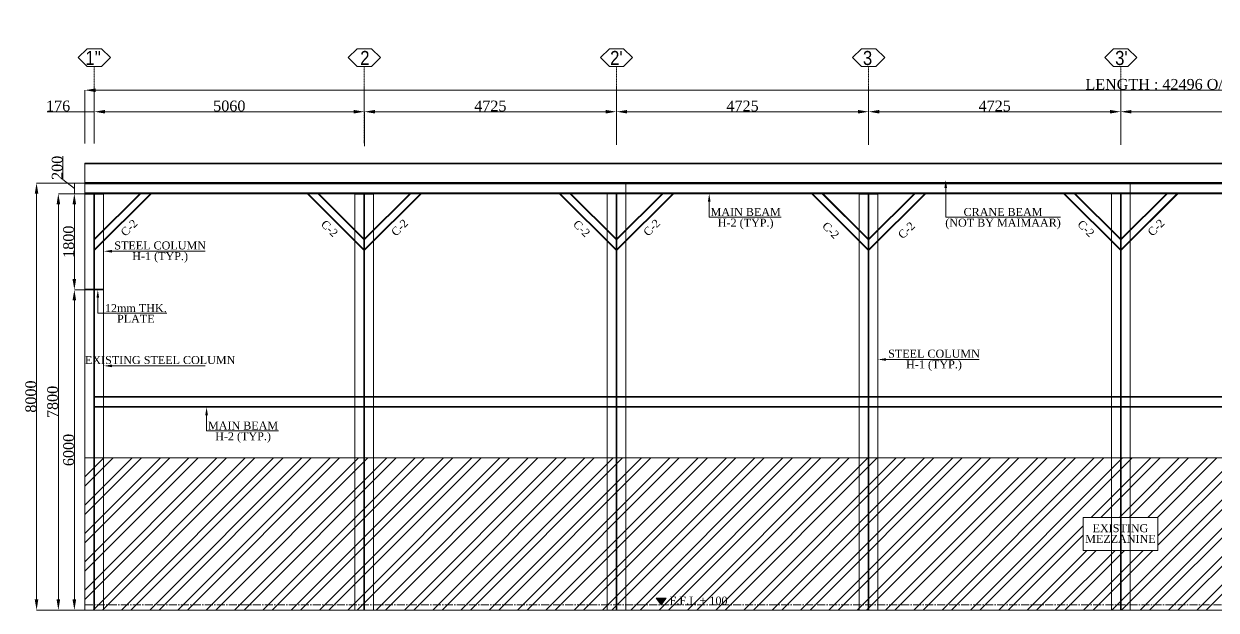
# Model space of a CAD drawing. Header units: millimetres. Extents: x 0 to 13151789, y -1482478 to 0.
# Drawn here: x 12869894 to 12892236, y -1377005 to -1366024 of the extents above; entities that cross this region are included whole.
import ezdxf
from ezdxf.entities.mleader import LeaderData, LeaderLine
from ezdxf.math import Vec2, Vec3

# ---------------------------------------------------------------- set-up
doc = ezdxf.new("R2010")
doc.units = ezdxf.units.MM
doc.header["$LTSCALE"] = 0.4
doc.header["$MEASUREMENT"] = 0
doc.header["$PDMODE"] = 66
for name, pattern in [('CENTER', [2, 1.25, -0.25, 0.25, -0.25]), ('CENTER2', [1.125, 0.75, -0.125, 0.125, -0.125]), ('XKITLINE03', [6, 3, -1, 1, -1])]:
    doc.linetypes.add(name, pattern=pattern)
doc.layers.get('0').update_dxf_attribs({"lineweight": 0})
doc.layers.get('Defpoints').update_dxf_attribs({"lineweight": 0})
for name, color, linetype, lineweight in [('2', 3, 'Continuous', 0), ('Grid', 202, 'CENTER', 0), ('GRIDDIM', 6, 'Continuous', 0), ('Layer 1', 7, 'Continuous', 0), ('Other object type', 1, 'Continuous', 0), ('Outer Line', 1, 'Continuous', 0)]:
    doc.layers.add(name, color=color, linetype=linetype, lineweight=lineweight)
doc.styles.add('ARIAL_', font='arial.ttf')
doc.styles.add('style2', font='ARIALN.TTF')
doc.styles.add('TNROMAN', font='times.ttf')
doc.dimstyles.new('shahid', dxfattribs={"dimtxt": 37.0005, "dimasz": 20, "dimexe": 8, "dimexo": 10, "dimgap": 5, "dimtad": 3, "dimdec": 0, "dimrnd": 1, "dimzin": 0, "dimdsep": 46, "dimtxsty": 'style2', "dimcen": 0.09, "dimclrt": 1, "dimadec": 0, "dimazin": 0, "dimtfac": 1, "dimtdec": 0, "dimtix": 1, "dimtmove": 1, "dimatfit": 3, "dimfxl": 1, "dimtolj": 1, "dimtzin": 0, "dimlwd": 5, "dimlwe": 5, "dimarcsym": 0})

# ---------------------------------------------------------------- blocks, each defined once
blk = doc.blocks.new('*D279')
at = {"layer": 'Defpoints', "color": 0, "lineweight": 0, "transparency": 16777216}
for p in [(12872782, -1369205), (12870540, -1377005), (12872782, -1377005)]:
    blk.add_point(p, dxfattribs=at)
at = {"layer": 'Layer 1', "color": 8, "lineweight": 5, "transparency": 16777216}
for p, q in [((12872782, -1369205), (12870540, -1369205)), ((12870540, -1369405), (12870540, -1376805)), ((12872782, -1377005), (12870540, -1377005))]:
    blk.add_line(p, q, dxfattribs=at)
at = {"layer": 'Layer 1', "color": 8, "lineweight": 0, "transparency": 16777216}
for points in [[(12870507, -1369405), (12870574, -1369405), (12870540, -1369205)], [(12870507, -1376805), (12870574, -1376805), (12870540, -1377005)]]:
    blk.add_solid(points, dxfattribs=at)
at = {"layer": 'Layer 1', "color": 2, "lineweight": 0, "transparency": 16777216, "insert": (12870433, -1373105), "char_height": 200, "attachment_point": 5, "rotation": 90, "style": 'TNROMAN'}
blk.add_mtext('\\A1;7800', dxfattribs=at)
blk = doc.blocks.new('*D280')
at = {"layer": 'Defpoints', "color": 0, "lineweight": 0, "transparency": 16777216}
for p in [(12871872, -1369005), (12870132, -1377005), (12871872, -1377005)]:
    blk.add_point(p, dxfattribs=at)
at = {"layer": 'Layer 1', "color": 8, "lineweight": 5, "transparency": 16777216}
for p, q in [((12871872, -1369005), (12870132, -1369005)), ((12870132, -1369205), (12870132, -1376805)), ((12871872, -1377005), (12870132, -1377005))]:
    blk.add_line(p, q, dxfattribs=at)
at = {"layer": 'Layer 1', "color": 8, "lineweight": 0, "transparency": 16777216}
for points in [[(12870098, -1369205), (12870165, -1369205), (12870132, -1369005)], [(12870098, -1376805), (12870165, -1376805), (12870132, -1377005)]]:
    blk.add_solid(points, dxfattribs=at)
at = {"layer": 'Layer 1', "color": 2, "lineweight": 0, "transparency": 16777216, "insert": (12870025, -1373005), "char_height": 200, "attachment_point": 5, "rotation": 90, "style": 'TNROMAN'}
blk.add_mtext('\\A1;8000', dxfattribs=at)
blk = doc.blocks.new('*D268')
at = {"layer": 'Defpoints', "color": 0, "lineweight": 0, "transparency": 16777216}
for p in [(12876274, -1367670), (12871214, -1368267), (12876274, -1368267)]:
    blk.add_point(p, dxfattribs=at)
at = {"layer": 'Layer 1', "color": 8, "lineweight": 5, "transparency": 16777216}
for p, q in [((12871214, -1368267), (12871214, -1367670)), ((12871414, -1367670), (12876074, -1367670)), ((12876274, -1368267), (12876274, -1367670))]:
    blk.add_line(p, q, dxfattribs=at)
at = {"layer": 'Layer 1', "color": 8, "lineweight": 0, "transparency": 16777216}
for points in [[(12871414, -1367637), (12871414, -1367703), (12871214, -1367670)], [(12876074, -1367637), (12876074, -1367703), (12876274, -1367670)]]:
    blk.add_solid(points, dxfattribs=at)
at = {"layer": 'Layer 1', "color": 2, "lineweight": 0, "transparency": 16777216, "insert": (12873744, -1367563), "char_height": 200, "attachment_point": 5, "style": 'TNROMAN'}
blk.add_mtext('\\A1;5060', dxfattribs=at)
blk = doc.blocks.new('*D269')
at = {"layer": 'Defpoints', "color": 0, "lineweight": 0, "transparency": 16777216}
for p in [(12880999, -1367670), (12876274, -1368315), (12880999, -1368291)]:
    blk.add_point(p, dxfattribs=at)
at = {"layer": 'Layer 1', "color": 8, "lineweight": 5, "transparency": 16777216}
for p, q in [((12876274, -1368315), (12876274, -1367670)), ((12876474, -1367670), (12880799, -1367670)), ((12880999, -1368291), (12880999, -1367670))]:
    blk.add_line(p, q, dxfattribs=at)
at = {"layer": 'Layer 1', "color": 8, "lineweight": 0, "transparency": 16777216}
for points in [[(12876474, -1367637), (12876474, -1367703), (12876274, -1367670)], [(12880799, -1367637), (12880799, -1367703), (12880999, -1367670)]]:
    blk.add_solid(points, dxfattribs=at)
at = {"layer": 'Layer 1', "color": 2, "lineweight": 0, "transparency": 16777216, "insert": (12878636, -1367563), "char_height": 200, "attachment_point": 5, "style": 'TNROMAN'}
blk.add_mtext('\\A1;4725', dxfattribs=at)
blk = doc.blocks.new('*D270')
at = {"layer": 'Defpoints', "color": 0, "lineweight": 0, "transparency": 16777216}
for p in [(12885724, -1367670), (12880999, -1368291), (12885724, -1368291)]:
    blk.add_point(p, dxfattribs=at)
at = {"layer": 'Layer 1', "color": 8, "lineweight": 5, "transparency": 16777216}
for p, q in [((12880999, -1368291), (12880999, -1367670)), ((12881199, -1367670), (12885524, -1367670)), ((12885724, -1368291), (12885724, -1367670))]:
    blk.add_line(p, q, dxfattribs=at)
at = {"layer": 'Layer 1', "color": 8, "lineweight": 0, "transparency": 16777216}
for points in [[(12881199, -1367637), (12881199, -1367703), (12880999, -1367670)], [(12885524, -1367637), (12885524, -1367703), (12885724, -1367670)]]:
    blk.add_solid(points, dxfattribs=at)
at = {"layer": 'Layer 1', "color": 2, "lineweight": 0, "transparency": 16777216, "insert": (12883361, -1367563), "char_height": 200, "attachment_point": 5, "style": 'TNROMAN'}
blk.add_mtext('\\A1;4725', dxfattribs=at)
blk = doc.blocks.new('*D271')
at = {"layer": 'Defpoints', "color": 0, "lineweight": 0, "transparency": 16777216}
for p in [(12890449, -1367670), (12885724, -1368291), (12890449, -1368291)]:
    blk.add_point(p, dxfattribs=at)
at = {"layer": 'Layer 1', "color": 8, "lineweight": 5, "transparency": 16777216}
for p, q in [((12885724, -1368291), (12885724, -1367670)), ((12885924, -1367670), (12890249, -1367670)), ((12890449, -1368291), (12890449, -1367670))]:
    blk.add_line(p, q, dxfattribs=at)
at = {"layer": 'Layer 1', "color": 8, "lineweight": 0, "transparency": 16777216}
for points in [[(12885924, -1367637), (12885924, -1367703), (12885724, -1367670)], [(12890249, -1367637), (12890249, -1367703), (12890449, -1367670)]]:
    blk.add_solid(points, dxfattribs=at)
at = {"layer": 'Layer 1', "color": 2, "lineweight": 0, "transparency": 16777216, "insert": (12888086, -1367563), "char_height": 200, "attachment_point": 5, "style": 'TNROMAN'}
blk.add_mtext('\\A1;4725', dxfattribs=at)
blk = doc.blocks.new('*D272')
at = {"layer": 'Defpoints', "color": 0, "lineweight": 0, "transparency": 16777216}
for p in [(12895174, -1367670), (12890449, -1368291), (12895174, -1368291)]:
    blk.add_point(p, dxfattribs=at)
at = {"layer": 'Layer 1', "color": 8, "lineweight": 5, "transparency": 16777216}
for p, q in [((12890449, -1368291), (12890449, -1367670)), ((12890649, -1367670), (12894974, -1367670)), ((12895174, -1368291), (12895174, -1367670))]:
    blk.add_line(p, q, dxfattribs=at)
at = {"layer": 'Layer 1', "color": 8, "lineweight": 0, "transparency": 16777216}
for points in [[(12890649, -1367637), (12890649, -1367703), (12890449, -1367670)], [(12894974, -1367637), (12894974, -1367703), (12895174, -1367670)]]:
    blk.add_solid(points, dxfattribs=at)
at = {"layer": 'Layer 1', "color": 2, "lineweight": 0, "transparency": 16777216, "insert": (12892811, -1367563), "char_height": 200, "attachment_point": 5, "style": 'TNROMAN'}
blk.add_mtext('\\A1;4725', dxfattribs=at)
blk = doc.blocks.new('*D275')
at = {"layer": 'Defpoints', "color": 0, "lineweight": 0, "transparency": 16777216}
for p in [(12913534, -1367267), (12871038, -1368267), (12913534, -1368267)]:
    blk.add_point(p, dxfattribs=at)
at = {"layer": 'Layer 1', "color": 8, "lineweight": 5, "transparency": 16777216}
for p, q in [((12871038, -1368267), (12871038, -1367267)), ((12871238, -1367267), (12913334, -1367267)), ((12913534, -1368267), (12913534, -1367267))]:
    blk.add_line(p, q, dxfattribs=at)
at = {"layer": 'Layer 1', "color": 8, "lineweight": 0, "transparency": 16777216}
for points in [[(12871238, -1367234), (12871238, -1367301), (12871038, -1367267)], [(12913334, -1367234), (12913334, -1367301), (12913534, -1367267)]]:
    blk.add_solid(points, dxfattribs=at)
at = {"layer": 'Layer 1', "color": 2, "lineweight": 0, "transparency": 16777216, "insert": (12892286, -1367158), "char_height": 200, "attachment_point": 5, "style": 'TNROMAN'}
blk.add_mtext('\\A1;LENGTH : 42496 O/O OF STEEL LINE ', dxfattribs=at)
blk = doc.blocks.new('*D278')
at = {"layer": 'Defpoints', "color": 0, "lineweight": 0, "transparency": 16777216}
for p in [(12871038, -1367670), (12871038, -1368267), (12871214, -1368267)]:
    blk.add_point(p, dxfattribs=at)
at = {"layer": 'Layer 1', "color": 8, "lineweight": 5, "transparency": 16777216}
for p, q in [((12870333, -1367670), (12871038, -1367670)), ((12871038, -1368267), (12871038, -1367670)), ((12871214, -1367670), (12871038, -1367670)), ((12871214, -1367670), (12871038, -1367670)), ((12871214, -1368267), (12871214, -1367670))]:
    blk.add_line(p, q, dxfattribs=at)
at = {"layer": 'Layer 1', "color": 2, "lineweight": 0, "transparency": 16777216, "insert": (12870536, -1367563), "char_height": 200, "attachment_point": 5, "style": 'TNROMAN'}
blk.add_mtext('\\A1;176', dxfattribs=at)
blk = doc.blocks.new('*D282')
at = {"layer": 'Defpoints', "color": 0, "lineweight": 0, "transparency": 16777216}
for p in [(12871039, -1371005), (12870840, -1377005), (12871039, -1377005)]:
    blk.add_point(p, dxfattribs=at)
at = {"layer": 'Layer 1', "color": 8, "lineweight": 5, "transparency": 16777216}
for p, q in [((12871039, -1371005), (12870840, -1371005)), ((12870840, -1371205), (12870840, -1376805)), ((12871039, -1377005), (12870840, -1377005))]:
    blk.add_line(p, q, dxfattribs=at)
at = {"layer": 'Layer 1', "color": 8, "lineweight": 0, "transparency": 16777216}
for points in [[(12870806, -1371205), (12870873, -1371205), (12870840, -1371005)], [(12870806, -1376805), (12870873, -1376805), (12870840, -1377005)]]:
    blk.add_solid(points, dxfattribs=at)
at = {"layer": 'Layer 1', "color": 2, "lineweight": 0, "transparency": 16777216, "insert": (12870733, -1374005), "char_height": 200, "attachment_point": 5, "rotation": 90, "style": 'TNROMAN'}
blk.add_mtext('\\A1;6000', dxfattribs=at)
blk = doc.blocks.new('*D283')
at = {"layer": 'Defpoints', "color": 0, "lineweight": 0, "transparency": 16777216}
for p in [(12870840, -1369205), (12871389, -1369205), (12871039, -1371005)]:
    blk.add_point(p, dxfattribs=at)
at = {"layer": 'Layer 1', "color": 8, "lineweight": 5, "transparency": 16777216}
for p, q in [((12871389, -1369205), (12870840, -1369205)), ((12870840, -1370805), (12870840, -1369405)), ((12871039, -1371005), (12870840, -1371005))]:
    blk.add_line(p, q, dxfattribs=at)
at = {"layer": 'Layer 1', "color": 8, "lineweight": 0, "transparency": 16777216}
for points in [[(12870806, -1369405), (12870873, -1369405), (12870840, -1369205)], [(12870806, -1370805), (12870873, -1370805), (12870840, -1371005)]]:
    blk.add_solid(points, dxfattribs=at)
at = {"layer": 'Layer 1', "color": 2, "lineweight": 0, "transparency": 16777216, "insert": (12870733, -1370105), "char_height": 200, "attachment_point": 5, "rotation": 90, "style": 'TNROMAN'}
blk.add_mtext('\\A1;1800', dxfattribs=at)
blk = doc.blocks.new('*D284')
at = {"layer": 'Defpoints', "color": 0, "lineweight": 0, "transparency": 16777216}
for p in [(12870840, -1369005), (12871038, -1369005), (12871389, -1369205)]:
    blk.add_point(p, dxfattribs=at)
at = {"layer": 'Layer 1', "color": 8, "lineweight": 5, "transparency": 16777216}
for p, q in [((12870626, -1368939), (12870626, -1368503)), ((12870840, -1369105), (12870626, -1368939)), ((12871038, -1369005), (12870840, -1369005)), ((12870840, -1369205), (12870840, -1369005)), ((12870840, -1369205), (12870840, -1369005)), ((12871389, -1369205), (12870840, -1369205))]:
    blk.add_line(p, q, dxfattribs=at)
at = {"layer": 'Layer 1', "color": 2, "lineweight": 0, "transparency": 16777216, "insert": (12870519, -1368721), "char_height": 200, "attachment_point": 5, "rotation": 90, "style": 'TNROMAN'}
blk.add_mtext('\\A1;200', dxfattribs=at)

msp = doc.modelspace()

# ---------------------------------------------------------------- hatches: boundary and pattern name
at = {"layer": 'Other object type', "lineweight": 0}
h = msp.add_hatch(dxfattribs=at)
h.set_pattern_fill('ANSI32', scale=1000)
h.set_pattern_definition([(45, (5260245, -1962668.04), (-265.165043, 265.165043), []), (45, (5260421.76, -1962668.04), (-265.165043, 265.165043), [])])
h.paths.add_polyline_path([(12891143.2, -1375269.1), (12891143.2, -1375885.7), (12889741.4, -1375885.7), (12889741.4, -1375269.1)])
h.paths.add_polyline_path([(12904668.6, -1377004.8), (12904668.6, -1374152.8), (12871037.6, -1374152.8), (12871037.6, -1377004.8)])
h = msp.add_hatch(color=4, dxfattribs=at)
h.dxf.hatch_style = 1
h.paths.add_polyline_path([(12881742.5, -1376778.9), (12881836.1, -1376904.8), (12881929.7, -1376778.9)])

# ---------------------------------------------------------------- linework, layer by layer
at = {"lineweight": 0, "ltscale": 0.0025}
for points in [[(12887193.7, -1369098), (12887168.7, -1368948), (12887143.7, -1369098)], [(12882761.6, -1369354.8), (12882736.6, -1369204.8), (12882711.6, -1369354.8)], [(12871544.4, -1370258.4), (12871394.4, -1370283.4), (12871544.4, -1370308.4)], [(12871304.3, -1371154.8), (12871279.3, -1371004.8), (12871254.3, -1371154.8)], [(12886049.6, -1372285.8), (12885899.6, -1372310.8), (12886049.6, -1372335.8)], [(12871544.4, -1372404.7), (12871394.4, -1372429.7), (12871544.4, -1372454.7)], [(12873343, -1373354.8), (12873318, -1373204.8), (12873293, -1373354.8)]]:
    msp.add_solid(points, dxfattribs=at)
at = {"layer": '2', "lineweight": 0}
for p, q in [((12871038.6, -1369004.8), (12871038.6, -1370992.8)), ((12881173.6, -1369004.8), (12881173.6, -1377004.8)), ((12890623.6, -1369004.8), (12890623.6, -1377004.8)), ((12871207.6, -1369204.8), (12871207.6, -1370992.8)), ((12871219.6, -1369204.8), (12871219.6, -1370992.8)), ((12871388.6, -1369204.8), (12871388.6, -1370992.8)), ((12876098.6, -1369204.8), (12876098.6, -1377004.8)), ((12876267.6, -1369204.8), (12876267.6, -1377004.8)), ((12876279.6, -1369204.8), (12876279.6, -1377004.8)), ((12876448.6, -1369204.8), (12876448.6, -1377004.8)), ((12880823.6, -1369204.8), (12880823.6, -1377004.8)), ((12880992.6, -1369204.8), (12880992.6, -1377004.8)), ((12881004.6, -1369204.8), (12881004.6, -1377004.8)), ((12885548.6, -1369204.8), (12885548.6, -1377004.8)), ((12885717.6, -1369204.8), (12885717.6, -1377004.8)), ((12885729.6, -1369204.8), (12885729.6, -1377004.8)), ((12885898.6, -1369204.8), (12885898.6, -1377004.8)), ((12890273.6, -1369204.8), (12890273.6, -1377004.8)), ((12890442.6, -1369204.8), (12890442.6, -1377004.8)), ((12890454.6, -1369204.8), (12890454.6, -1377004.8)), ((12871038.6, -1371004.8), (12871038.6, -1377004.8)), ((12871207.6, -1371004.8), (12871207.6, -1377004.8)), ((12871219.6, -1371004.8), (12871219.6, -1377004.8)), ((12871388.6, -1371004.8), (12871388.6, -1377004.8))]:
    msp.add_line(p, q, dxfattribs=at)
at = {"layer": 'Grid', "linetype": 'XKITLINE03', "lineweight": 0}
for p, q in [((12871213.6, -1366825.4), (12871213.6, -1368266.8)), ((12876273.6, -1366825.4), (12876273.6, -1368266.8)), ((12880998.6, -1366825.4), (12880998.6, -1368266.8)), ((12885723.6, -1366825.4), (12885723.6, -1368266.8)), ((12890448.6, -1366825.4), (12890448.6, -1368266.8))]:
    msp.add_line(p, q, dxfattribs=at)
at = {"layer": 'Grid', "linetype": 'XKITLINE03', "lineweight": 0, "ltscale": 350}
for points in [[(12871080.5, -1366825.4), (12871346.8, -1366825.4), (12871514.6, -1366657.6), (12871346.8, -1366489.8), (12871080.5, -1366489.8), (12870912.6, -1366657.6)], [(12876140.5, -1366825.4), (12876406.8, -1366825.4), (12876574.6, -1366657.6), (12876406.8, -1366489.8), (12876140.5, -1366489.8), (12875972.6, -1366657.6)], [(12880865.5, -1366825.4), (12881131.8, -1366825.4), (12881299.6, -1366657.6), (12881131.8, -1366489.8), (12880865.5, -1366489.8), (12880697.6, -1366657.6)], [(12885590.5, -1366825.4), (12885856.8, -1366825.4), (12886024.6, -1366657.6), (12885856.8, -1366489.8), (12885590.5, -1366489.8), (12885422.6, -1366657.6)], [(12890315.5, -1366825.4), (12890581.8, -1366825.4), (12890749.6, -1366657.6), (12890581.8, -1366489.8), (12890315.5, -1366489.8), (12890147.6, -1366657.6)]]:
    msp.add_lwpolyline(points, close=True, dxfattribs=at)
at = {"layer": 'GRIDDIM', "lineweight": 0}
for p, q in [((12871037.6, -1369216.8), (12871389.6, -1369216.8)), ((12876097.6, -1369216.8), (12876449.6, -1369216.8)), ((12885547.6, -1369216.8), (12885899.6, -1369216.8))]:
    msp.add_line(p, q, dxfattribs=at)
at = {"layer": 'Other object type', "color": 4, "lineweight": 0}
for p, q in [((12871037.6, -1368634.8), (12913710.5, -1368634.8)), ((12871037.6, -1368634.8), (12871037.6, -1369004.8)), ((12871037.6, -1368644.8), (12913710.5, -1368644.8)), ((12871037.6, -1368994.8), (12913710.5, -1368994.8))]:
    msp.add_line(p, q, dxfattribs=at)
at = {"layer": 'Other object type', "color": 0, "lineweight": 0}
for p, q in [((12887168.7, -1369098), (12887168.7, -1369645.4)), ((12882736.6, -1369354.8), (12882736.6, -1369645.4)), ((12882736.6, -1369645.4), (12884085.5, -1369645.4)), ((12887168.7, -1369645.4), (12889322.3, -1369645.4)), ((12871544.4, -1370283.4), (12873292.2, -1370283.4)), ((12871279.3, -1371154.8), (12871279.3, -1371445.4)), ((12871279.3, -1371445.4), (12872574.7, -1371445.4)), ((12871544.4, -1372429.7), (12873292.2, -1372429.7)), ((12886049.6, -1372310.8), (12887797.5, -1372310.8)), ((12873318, -1373354.8), (12873318, -1373645.4)), ((12873318, -1373645.4), (12874667, -1373645.4))]:
    msp.add_line(p, q, dxfattribs=at)
at = {"layer": 'Other object type', "color": 241, "lineweight": 0}
for p, q in [((12871219.6, -1370265.5), (12872280.3, -1369204.8)), ((12871219.6, -1370053.4), (12872068.1, -1369204.8)), ((12871219.6, -1370066.1), (12872080.9, -1369204.8)), ((12871219.6, -1370252.8), (12872267.5, -1369204.8)), ((12876267.6, -1370265.5), (12875207, -1369204.8)), ((12876267.6, -1370252.8), (12875219.7, -1369204.8)), ((12876267.6, -1370066.1), (12875406.4, -1369204.8)), ((12876267.6, -1370053.4), (12875419.1, -1369204.8)), ((12876279.6, -1370265.5), (12877340.3, -1369204.8)), ((12876279.6, -1370053.4), (12877128.1, -1369204.8)), ((12876279.6, -1370066.1), (12877140.9, -1369204.8)), ((12876279.6, -1370252.8), (12877327.5, -1369204.8)), ((12880992.6, -1370265.5), (12879932, -1369204.8)), ((12880992.6, -1370252.8), (12879944.7, -1369204.8)), ((12880992.6, -1370066.1), (12880131.4, -1369204.8)), ((12880992.6, -1370053.4), (12880144.1, -1369204.8)), ((12881004.6, -1370265.5), (12882065.3, -1369204.8)), ((12881004.6, -1370053.4), (12881853.1, -1369204.8)), ((12881004.6, -1370066.1), (12881865.9, -1369204.8)), ((12881004.6, -1370252.8), (12882052.5, -1369204.8)), ((12885717.6, -1370265.5), (12884657, -1369204.8)), ((12885717.6, -1370252.8), (12884669.7, -1369204.8)), ((12885717.6, -1370066.1), (12884856.4, -1369204.8)), ((12885717.6, -1370053.4), (12884869.1, -1369204.8)), ((12885729.6, -1370265.5), (12886790.3, -1369204.8)), ((12885729.6, -1370053.4), (12886578.1, -1369204.8)), ((12885729.6, -1370066.1), (12886590.9, -1369204.8)), ((12885729.6, -1370252.8), (12886777.5, -1369204.8)), ((12890442.6, -1370265.5), (12889382, -1369204.8)), ((12890442.6, -1370252.8), (12889394.7, -1369204.8)), ((12890442.6, -1370066.1), (12889581.4, -1369204.8)), ((12890442.6, -1370053.4), (12889594.1, -1369204.8)), ((12890454.6, -1370265.5), (12891515.3, -1369204.8)), ((12890454.6, -1370053.4), (12891303.1, -1369204.8)), ((12890454.6, -1370066.1), (12891315.9, -1369204.8)), ((12890454.6, -1370252.8), (12891502.5, -1369204.8)), ((12871038.6, -1370992.8), (12871038.6, -1371004.8)), ((12871037.6, -1377004.8), (12915613.8, -1377004.8))]:
    msp.add_line(p, q, dxfattribs=at)
at = {"layer": 'Other object type', "color": 241, "linetype": 'CENTER2', "lineweight": 0, "ltscale": 500}
msp.add_line((12913709.6, -1376904.8), (12871037.6, -1376904.8), dxfattribs=at)
at = {"layer": 'Other object type', "color": 241, "lineweight": 0}
for points in [[(12871038.6, -1370992.8), (12871388.6, -1370992.8), (12871388.6, -1371004.8), (12871038.6, -1371004.8)], [(12904668.6, -1377004.8), (12871037.6, -1377004.8), (12871037.6, -1374152.8), (12904668.6, -1374152.8), (12904668.6, -1377004.8)]]:
    msp.add_lwpolyline(points, dxfattribs=at)
msp.add_lwpolyline([(12889741.4, -1375269.1), (12891143.2, -1375269.1), (12891143.2, -1375885.7), (12889741.4, -1375885.7)], close=True, dxfattribs=at)
at = {"layer": 'Other object type', "color": 4, "lineweight": 0}
msp.add_lwpolyline([(12881929.7, -1376778.9), (12881836.1, -1376904.8), (12881742.5, -1376778.9)], close=True, dxfattribs=at)
at = {"layer": 'Outer Line', "lineweight": 0}
for p, q in [((12871037.6, -1369004.8), (12913710.5, -1369004.8)), ((12871037.6, -1369018.8), (12913710.5, -1369018.8)), ((12871037.6, -1369190.8), (12913710.5, -1369190.8)), ((12871037.6, -1369204.8), (12913710.5, -1369204.8)), ((12876267.6, -1373004.8), (12871219.6, -1373004.8)), ((12876267.6, -1373018.8), (12871219.6, -1373018.8)), ((12880992.6, -1373004.8), (12876279.6, -1373004.8)), ((12880992.6, -1373018.8), (12876279.6, -1373018.8)), ((12885717.6, -1373004.8), (12881004.6, -1373004.8)), ((12885717.6, -1373018.8), (12881004.6, -1373018.8)), ((12890442.6, -1373004.8), (12885729.6, -1373004.8)), ((12890442.6, -1373018.8), (12885729.6, -1373018.8)), ((12895167.6, -1373004.8), (12890454.6, -1373004.8)), ((12895167.6, -1373018.8), (12890454.6, -1373018.8)), ((12876267.6, -1373190.8), (12871219.6, -1373190.8)), ((12876267.6, -1373204.8), (12871219.6, -1373204.8)), ((12880992.6, -1373190.8), (12876279.6, -1373190.8)), ((12880992.6, -1373204.8), (12876279.6, -1373204.8)), ((12885717.6, -1373190.8), (12881004.6, -1373190.8)), ((12885717.6, -1373204.8), (12881004.6, -1373204.8)), ((12890442.6, -1373190.8), (12885729.6, -1373190.8)), ((12890442.6, -1373204.8), (12885729.6, -1373204.8)), ((12895167.6, -1373190.8), (12890454.6, -1373190.8)), ((12895167.6, -1373204.8), (12890454.6, -1373204.8))]:
    msp.add_line(p, q, dxfattribs=at)

# ---------------------------------------------------------------- texts
at = {"layer": 'Grid', "color": 2, "lineweight": 0, "style": 'ARIAL_', "width": 0.85}
for s, height, p in [("1''", 264.41, (12871044.9, -1366795.3)), ('2', 264.4, (12876196.2, -1366795.3)), ("2'", 264.41, (12880879.3, -1366795.3)), ('3', 264.4, (12885617.1, -1366795.3)), ("3'", 264.41, (12890343, -1366795.3))]:
    msp.add_text(s, height=height, dxfattribs=at).set_placement(p)
at = {"layer": 'Outer Line', "color": 0, "lineweight": 0, "style": 'TNROMAN'}
msp.add_text('F.F.L + 100 ', height=150, dxfattribs=at).set_placement((12881995.3, -1376901.5))

# ---------------------------------------------------------------- dimensions: what is measured, and where the dimension line sits
at = {"layer": 'Layer 1', "color": 0, "lineweight": 0}
dim = msp.add_linear_dim(base=(12913533.6, -1367267.4), p1=(12871037.6, -1368266.8), p2=(12913533.6, -1368266.8), text='LENGTH : <> O/O OF STEEL LINE ', dimstyle='shahid', override={"dimtxt": 200, "dimasz": 200, "dimexe": 0, "dimexo": 0, "dimtxsty": 'TNROMAN', "dimclrd": 8, "dimclre": 8, "dimclrt": 2}, dxfattribs=at)
dim.commit()
dim.dimension.update_dxf_attribs({"geometry": '*D275', "text_midpoint": (12892285.6, -1367157.7)})
at = {"layer": 'Layer 1', "color": 241, "lineweight": 0}
dim = msp.add_linear_dim(base=(12871037.6, -1367670), p1=(12871213.6, -1368266.8), p2=(12871037.6, -1368266.8), dimstyle='shahid', override={"dimtxt": 200, "dimasz": 200, "dimexe": 0, "dimexo": 0, "dimtxsty": 'TNROMAN', "dimclrd": 8, "dimclre": 8, "dimclrt": 2}, dxfattribs=at)
dim.commit()
dim.dimension.update_dxf_attribs({"geometry": '*D278', "text_midpoint": (12870536.2, -1367563), "dimtype": 160})
at = {"layer": 'Layer 1', "color": 0, "lineweight": 0}
for base, p1, p2, picture, middle in [((12876273.6, -1367670), (12871213.6, -1368266.8), (12876273.6, -1368266.8), '*D268', (12873743.6, -1367563.3)), ((12880998.6, -1367670), (12876273.6, -1368314.9), (12880998.6, -1368290.7), '*D269', (12878636.1, -1367563)), ((12885723.6, -1367670), (12880998.6, -1368290.7), (12885723.6, -1368290.7), '*D270', (12883361.1, -1367563)), ((12890448.6, -1367670), (12885723.6, -1368290.7), (12890448.6, -1368290.7), '*D271', (12888086.1, -1367563)), ((12895173.6, -1367670), (12890448.6, -1368290.7), (12895173.6, -1368290.7), '*D272', (12892811.1, -1367563))]:
    dim = msp.add_linear_dim(base=base, p1=p1, p2=p2, dimstyle='shahid', override={"dimtxt": 200, "dimasz": 200, "dimexe": 0, "dimexo": 0, "dimtxsty": 'TNROMAN', "dimclrd": 8, "dimclre": 8, "dimclrt": 2}, dxfattribs=at)
    dim.commit()
    dim.dimension.update_dxf_attribs({"geometry": picture, "text_midpoint": middle})
at = {"layer": 'Layer 1', "color": 241, "lineweight": 0}
dim = msp.add_linear_dim(base=(12870839.6, -1369004.8), p1=(12871388.6, -1369204.8), p2=(12871037.6, -1369004.8), angle=90, dimstyle='shahid', override={"dimtxt": 200, "dimasz": 200, "dimexe": 0, "dimexo": 0, "dimtxsty": 'TNROMAN', "dimclrd": 8, "dimclre": 8, "dimclrt": 2}, dxfattribs=at)
dim.commit()
dim.dimension.update_dxf_attribs({"geometry": '*D284', "text_midpoint": (12870626.2, -1368933.7), "dimtype": 160})
at = {"layer": 'Layer 1', "color": 0, "lineweight": 0}
for p1, p2, distance, picture, middle in [((12871872.4, -1369004.8), (12871872.4, -1377004.8), -1740.9, '*D280', (12870024.8, -1373004.8)), ((12872781.8, -1369204.8), (12872781.8, -1377004.8), -2241.4, '*D279', (12870433.4, -1373104.8)), ((12871038.6, -1371004.8), (12871038.6, -1377004.8), -199, '*D282', (12870732.9, -1374004.8))]:
    dim = msp.add_aligned_dim(p1=p1, p2=p2, distance=distance, dimstyle='shahid', override={"dimtxt": 200, "dimasz": 200, "dimexe": 0, "dimexo": 0, "dimtxsty": 'TNROMAN', "dimclrd": 8, "dimclre": 8, "dimclrt": 2}, dxfattribs=at)
    dim.commit()
    dim.dimension.update_dxf_attribs({"geometry": picture, "text_midpoint": middle})
at = {"layer": 'Layer 1', "color": 241, "lineweight": 0}
dim = msp.add_linear_dim(base=(12870839.6, -1369204.8), p1=(12871038.6, -1371004.8), p2=(12871388.6, -1369204.8), angle=90, dimstyle='shahid', override={"dimtxt": 200, "dimasz": 200, "dimexe": 0, "dimexo": 0, "dimtxsty": 'TNROMAN', "dimclrd": 8, "dimclre": 8, "dimclrt": 2}, dxfattribs=at)
dim.commit()
dim.dimension.update_dxf_attribs({"geometry": '*D283', "text_midpoint": (12870732.9, -1370104.8)})

# ---------------------------------------------------------------- leaders
at = {"layer": 'Outer Line', "color": 0, "lineweight": 0}
ml = msp.add_multileader_mtext('Standard', dxfattribs=at)
ml.set_content('C-2 ', color=7, style='TNROMAN')
ml.set_leader_properties(color=215)
ml.build(insert=Vec2(0, 0))
ml.multileader.update_dxf_attribs({"dogleg_length": 92.4, "arrow_head_size": 50})
ctx = ml.context
ctx.base_point, ctx.char_height, ctx.arrow_head_size, ctx.landing_gap_size, ctx.plane_origin, ctx.plane_x_axis, ctx.plane_y_axis = Vec3(12871719.4, -1369991.2), 150, 50, 50, Vec3(12923777.3, -1323769.8), Vec3(0.7071068, 0.7071068), Vec3(-0.7071068, 0.7071068)
ctx.text_align_type = 1
ctx.mtext.insert, ctx.mtext.text_direction, ctx.mtext.rotation, ctx.mtext.width, ctx.mtext.defined_height, ctx.mtext.alignment, ctx.mtext.line_spacing_factor, ctx.mtext.flow_direction = Vec3(12871811.9, -1369790.3), Vec3(0.7071068, 0.7071068), 0.7853982, 2692.609, 304.4, 2, 0.8, 5
ml = msp.add_multileader_mtext('Standard', dxfattribs=at)
ml.set_content('C-2 ', color=7, style='TNROMAN')
ml.set_leader_properties(color=215)
ml.build(insert=Vec2(0, 0))
ml.multileader.update_dxf_attribs({"dogleg_length": 92.4, "arrow_head_size": 50})
ctx = ml.context
ctx.base_point, ctx.char_height, ctx.arrow_head_size, ctx.landing_gap_size, ctx.plane_origin, ctx.plane_x_axis, ctx.plane_y_axis = Vec3(12875474.6, -1369711.1), 150, 50, 50, Vec3(12823710.1, -1323783.2), Vec3(0.7071068, -0.7071068), Vec3(0.7071068, 0.7071068)
ctx.text_align_type = 1
ctx.mtext.insert, ctx.mtext.text_direction, ctx.mtext.rotation, ctx.mtext.width, ctx.mtext.defined_height, ctx.mtext.alignment, ctx.mtext.line_spacing_factor, ctx.mtext.flow_direction = Vec3(12875675.5, -1369803.6), Vec3(0.7071068, -0.7071068), 5.4977871, 2692.609, 304.4, 2, 0.8, 5
ml = msp.add_multileader_mtext('Standard', dxfattribs=at)
ml.set_content('C-2 ', color=7, style='TNROMAN')
ml.set_leader_properties(color=215)
ml.build(insert=Vec2(0, 0))
ml.multileader.update_dxf_attribs({"dogleg_length": 92.4, "arrow_head_size": 50})
ctx = ml.context
ctx.base_point, ctx.char_height, ctx.arrow_head_size, ctx.landing_gap_size, ctx.plane_origin, ctx.plane_x_axis, ctx.plane_y_axis = Vec3(12876789.2, -1369987.6), 150, 50, 50, Vec3(12928847.2, -1323766.2), Vec3(0.7071068, 0.7071068), Vec3(-0.7071068, 0.7071068)
ctx.text_align_type = 1
ctx.mtext.insert, ctx.mtext.text_direction, ctx.mtext.rotation, ctx.mtext.width, ctx.mtext.defined_height, ctx.mtext.alignment, ctx.mtext.line_spacing_factor, ctx.mtext.flow_direction = Vec3(12876881.7, -1369786.7), Vec3(0.7071068, 0.7071068), 0.7853982, 2692.609, 304.4, 2, 0.8, 5
ml = msp.add_multileader_mtext('Standard', dxfattribs=at)
ml.set_content('C-2 ', color=7, style='TNROMAN')
ml.set_leader_properties(color=215)
ml.build(insert=Vec2(0, 0))
ml.multileader.update_dxf_attribs({"dogleg_length": 92.4, "arrow_head_size": 50})
ctx = ml.context
ctx.base_point, ctx.char_height, ctx.arrow_head_size, ctx.landing_gap_size, ctx.plane_origin, ctx.plane_x_axis, ctx.plane_y_axis = Vec3(12880199.6, -1369711.1), 150, 50, 50, Vec3(12828435.1, -1323783.2), Vec3(0.7071068, -0.7071068), Vec3(0.7071068, 0.7071068)
ctx.text_align_type = 1
ctx.mtext.insert, ctx.mtext.text_direction, ctx.mtext.rotation, ctx.mtext.width, ctx.mtext.defined_height, ctx.mtext.alignment, ctx.mtext.line_spacing_factor, ctx.mtext.flow_direction = Vec3(12880400.5, -1369803.6), Vec3(0.7071068, -0.7071068), 5.4977871, 2692.609, 304.4, 2, 0.8, 5
ml = msp.add_multileader_mtext('Standard', dxfattribs=at)
ml.set_content('C-2 ', color=7, style='TNROMAN')
ml.set_leader_properties(color=215)
ml.build(insert=Vec2(0, 0))
ml.multileader.update_dxf_attribs({"dogleg_length": 92.4, "arrow_head_size": 50})
ctx = ml.context
ctx.base_point, ctx.char_height, ctx.arrow_head_size, ctx.landing_gap_size, ctx.plane_origin, ctx.plane_x_axis, ctx.plane_y_axis = Vec3(12881514.2, -1369987.6), 150, 50, 50, Vec3(12933572.2, -1323766.2), Vec3(0.7071068, 0.7071068), Vec3(-0.7071068, 0.7071068)
ctx.text_align_type = 1
ctx.mtext.insert, ctx.mtext.text_direction, ctx.mtext.rotation, ctx.mtext.width, ctx.mtext.defined_height, ctx.mtext.alignment, ctx.mtext.line_spacing_factor, ctx.mtext.flow_direction = Vec3(12881606.7, -1369786.7), Vec3(0.7071068, 0.7071068), 0.7853982, 2692.609, 304.4, 2, 0.8, 5
ml = msp.add_multileader_mtext('Standard', dxfattribs=at)
ml.set_content('C-2 ', color=7, style='TNROMAN')
ml.set_leader_properties(color=215)
ml.build(insert=Vec2(0, 0))
ml.multileader.update_dxf_attribs({"dogleg_length": 92.4, "arrow_head_size": 50})
ctx = ml.context
ctx.base_point, ctx.char_height, ctx.arrow_head_size, ctx.landing_gap_size, ctx.plane_origin, ctx.plane_x_axis, ctx.plane_y_axis = Vec3(12884867.2, -1369744.8), 150, 50, 50, Vec3(12833102.8, -1323816.9), Vec3(0.7071068, -0.7071068), Vec3(0.7071068, 0.7071068)
ctx.text_align_type = 1
ctx.mtext.insert, ctx.mtext.text_direction, ctx.mtext.rotation, ctx.mtext.width, ctx.mtext.defined_height, ctx.mtext.alignment, ctx.mtext.line_spacing_factor, ctx.mtext.flow_direction = Vec3(12885068.2, -1369837.3), Vec3(0.7071068, -0.7071068), 5.4977871, 2692.609, 304.4, 2, 0.8, 5
ml = msp.add_multileader_mtext('Standard', dxfattribs=at)
ml.set_content('C-2 ', color=7, style='TNROMAN')
ml.set_leader_properties(color=215)
ml.build(insert=Vec2(0, 0))
ml.multileader.update_dxf_attribs({"dogleg_length": 92.4, "arrow_head_size": 50})
ctx = ml.context
ctx.base_point, ctx.char_height, ctx.arrow_head_size, ctx.landing_gap_size, ctx.plane_origin, ctx.plane_x_axis, ctx.plane_y_axis = Vec3(12886286.5, -1370038.3), 150, 50, 50, Vec3(12938344.5, -1323816.9), Vec3(0.7071068, 0.7071068), Vec3(-0.7071068, 0.7071068)
ctx.text_align_type = 1
ctx.mtext.insert, ctx.mtext.text_direction, ctx.mtext.rotation, ctx.mtext.width, ctx.mtext.defined_height, ctx.mtext.alignment, ctx.mtext.line_spacing_factor, ctx.mtext.flow_direction = Vec3(12886379.1, -1369837.3), Vec3(0.7071068, 0.7071068), 0.7853982, 2692.609, 304.4, 2, 0.8, 5
ml = msp.add_multileader_mtext('Standard', dxfattribs=at)
ml.set_content('C-2 ', color=7, style='TNROMAN')
ml.set_leader_properties(color=215)
ml.build(insert=Vec2(0, 0))
ml.multileader.update_dxf_attribs({"dogleg_length": 92.4, "arrow_head_size": 50})
ctx = ml.context
ctx.base_point, ctx.char_height, ctx.arrow_head_size, ctx.landing_gap_size, ctx.plane_origin, ctx.plane_x_axis, ctx.plane_y_axis = Vec3(12889649.6, -1369711.1), 150, 50, 50, Vec3(12837885.1, -1323783.2), Vec3(0.7071068, -0.7071068), Vec3(0.7071068, 0.7071068)
ctx.text_align_type = 1
ctx.mtext.insert, ctx.mtext.text_direction, ctx.mtext.rotation, ctx.mtext.width, ctx.mtext.defined_height, ctx.mtext.alignment, ctx.mtext.line_spacing_factor, ctx.mtext.flow_direction = Vec3(12889850.5, -1369803.6), Vec3(0.7071068, -0.7071068), 5.4977871, 2692.609, 304.4, 2, 0.8, 5
ml = msp.add_multileader_mtext('Standard', dxfattribs=at)
ml.set_content('C-2 ', color=7, style='TNROMAN')
ml.set_leader_properties(color=215)
ml.build(insert=Vec2(0, 0))
ml.multileader.update_dxf_attribs({"dogleg_length": 92.4, "arrow_head_size": 50})
ctx = ml.context
ctx.base_point, ctx.char_height, ctx.arrow_head_size, ctx.landing_gap_size, ctx.plane_origin, ctx.plane_x_axis, ctx.plane_y_axis = Vec3(12890964.2, -1369987.6), 150, 50, 50, Vec3(12943022.2, -1323766.2), Vec3(0.7071068, 0.7071068), Vec3(-0.7071068, 0.7071068)
ctx.text_align_type = 1
ctx.mtext.insert, ctx.mtext.text_direction, ctx.mtext.rotation, ctx.mtext.width, ctx.mtext.defined_height, ctx.mtext.alignment, ctx.mtext.line_spacing_factor, ctx.mtext.flow_direction = Vec3(12891056.7, -1369786.7), Vec3(0.7071068, 0.7071068), 0.7853982, 2692.609, 304.4, 2, 0.8, 5
ml = msp.add_multileader_mtext('Standard', dxfattribs=at)
ml.set_content('MAIN BEAM \\PH-2 (TYP.)', color=7, style='TNROMAN')
ml.set_leader_properties(color=215)
ml.build(insert=Vec2(0, 0))
ml.multileader.update_dxf_attribs({"dogleg_length": 92.4, "arrow_head_size": 50})
ctx = ml.context
ctx.base_point, ctx.char_height, ctx.arrow_head_size, ctx.landing_gap_size, ctx.plane_origin = Vec3(12882731.2, -1369571.7), 150, 50, 50, Vec3(12954698.9, -1365844.7)
ctx.text_align_type = 1
ctx.mtext.insert, ctx.mtext.width, ctx.mtext.defined_height, ctx.mtext.alignment, ctx.mtext.line_spacing_factor, ctx.mtext.flow_direction = Vec3(12883419.9, -1369473), 1346.984, 304.4, 2, 0.8, 5
ml = msp.add_multileader_mtext('Standard', dxfattribs=at)
ml.set_content('CRANE BEAM \\P(NOT BY MAIMAAR)', color=7, style='TNROMAN')
ml.set_leader_properties(color=215)
ml.build(insert=Vec2(0, 0))
ml.multileader.update_dxf_attribs({"dogleg_length": 92.4, "arrow_head_size": 50})
ctx = ml.context
ctx.base_point, ctx.char_height, ctx.arrow_head_size, ctx.landing_gap_size, ctx.plane_origin = Vec3(12887143.4, -1369571.7), 150, 50, 50, Vec3(12957755.8, -1365844.7)
ctx.text_align_type = 1
ctx.mtext.insert, ctx.mtext.width, ctx.mtext.defined_height, ctx.mtext.alignment, ctx.mtext.line_spacing_factor, ctx.mtext.flow_direction = Vec3(12888242.5, -1369473), 2186.868, 304.4, 2, 0.8, 5
ml = msp.add_multileader_mtext('Standard', dxfattribs=at)
ml.set_content('STEEL COLUMN \\PH-1 (TYP.)', color=7, style='TNROMAN')
ml.set_leader_properties(color=215)
ml.build(insert=Vec2(0, 0))
ml.multileader.update_dxf_attribs({"dogleg_length": 92.4, "arrow_head_size": 50})
ctx = ml.context
ctx.base_point, ctx.char_height, ctx.arrow_head_size, ctx.landing_gap_size, ctx.plane_origin = Vec3(12871566, -1370197.8), 150, 50, 50, Vec3(12942387.2, -1374302.9)
ctx.text_align_type = 1
ctx.mtext.insert, ctx.mtext.rotation, ctx.mtext.width, ctx.mtext.defined_height, ctx.mtext.alignment, ctx.mtext.line_spacing_factor, ctx.mtext.flow_direction = Vec3(12872447.3, -1370099.1), 6.2831853, 2692.609, 304.4, 2, 0.8, 5
ml = msp.add_multileader_mtext('Standard', dxfattribs=at)
ml.set_content('12mm THK.\\PPLATE', color=7, style='TNROMAN')
ml.set_leader_properties(color=215)
ml.build(insert=Vec2(0, 0))
ml.multileader.update_dxf_attribs({"dogleg_length": 92.4, "arrow_head_size": 50})
ctx = ml.context
ctx.base_point, ctx.char_height, ctx.arrow_head_size, ctx.landing_gap_size, ctx.plane_origin = Vec3(12871396.8, -1371348), 150, 50, 50, Vec3(12942588.3, -1367644.7)
ctx.text_align_type = 1
ctx.mtext.insert, ctx.mtext.width, ctx.mtext.defined_height, ctx.mtext.alignment, ctx.mtext.line_spacing_factor, ctx.mtext.flow_direction = Vec3(12871992, -1371273), 1346.984, 304.4, 2, 0.8, 5
ml = msp.add_multileader_mtext('Standard', dxfattribs=at)
ml.set_content('EXISTING STEEL COLUMN ', color=7, style='TNROMAN')
ml.set_leader_properties(color=215)
ml.build(insert=Vec2(0, 0))
ml.multileader.update_dxf_attribs({"dogleg_length": 92.4, "arrow_head_size": 50})
ctx = ml.context
ctx.base_point, ctx.char_height, ctx.arrow_head_size, ctx.landing_gap_size, ctx.plane_origin = Vec3(12871532, -1372322.2), 150, 50, 50, Vec3(12941521.9, -1376449.2)
ctx.text_align_type = 1
ctx.mtext.insert, ctx.mtext.rotation, ctx.mtext.width, ctx.mtext.defined_height, ctx.mtext.alignment, ctx.mtext.line_spacing_factor, ctx.mtext.flow_direction = Vec3(12872447.8, -1372245.4), 6.2831853, 2692.609, 304.4, 2, 0.8, 5
ml = msp.add_multileader_mtext('Standard', dxfattribs=at)
ml.set_content('STEEL COLUMN \\PH-1 (TYP.)', color=7, style='TNROMAN')
ml.set_leader_properties(color=215)
ml.build(insert=Vec2(0, 0))
ml.multileader.update_dxf_attribs({"dogleg_length": 92.4, "arrow_head_size": 50})
ctx = ml.context
ctx.base_point, ctx.char_height, ctx.arrow_head_size, ctx.landing_gap_size, ctx.plane_origin = Vec3(12886067.6, -1372225.2), 150, 50, 50, Vec3(12956888.8, -1376330.3)
ctx.text_align_type = 1
ctx.mtext.insert, ctx.mtext.rotation, ctx.mtext.width, ctx.mtext.defined_height, ctx.mtext.alignment, ctx.mtext.line_spacing_factor, ctx.mtext.flow_direction = Vec3(12886948.9, -1372126.5), 6.2831853, 2692.609, 304.4, 2, 0.8, 5
ml = msp.add_multileader_mtext('Standard', dxfattribs=at)
ml.set_content('MAIN BEAM \\PH-2 (TYP.)', color=7, style='TNROMAN')
ml.set_leader_properties(color=215)
ml.build(insert=Vec2(0, 0))
ml.multileader.update_dxf_attribs({"dogleg_length": 92.4, "arrow_head_size": 50})
ctx = ml.context
ctx.base_point, ctx.char_height, ctx.arrow_head_size, ctx.landing_gap_size, ctx.plane_origin = Vec3(12873312.6, -1373571.7), 150, 50, 50, Vec3(12945280.4, -1369844.7)
ctx.text_align_type = 1
ctx.mtext.insert, ctx.mtext.width, ctx.mtext.defined_height, ctx.mtext.alignment, ctx.mtext.line_spacing_factor, ctx.mtext.flow_direction = Vec3(12874001.4, -1373473), 1346.984, 304.4, 2, 0.8, 5
ml = msp.add_multileader_mtext('Standard', dxfattribs=at)
ml.set_content('EXISTING MEZZANINE ', color=7, style='TNROMAN')
ml.set_leader_properties(color=215)
ml.build(insert=Vec2(0, 0))
ml.multileader.update_dxf_attribs({"dogleg_length": 92.4, "arrow_head_size": 50})
ctx = ml.context
ctx.base_point, ctx.char_height, ctx.arrow_head_size, ctx.landing_gap_size, ctx.plane_origin = Vec3(12889751, -1375470.9), 150, 50, 50, Vec3(12959740.8, -1379598.4)
ctx.text_align_type = 1
ctx.mtext.insert, ctx.mtext.rotation, ctx.mtext.width, ctx.mtext.defined_height, ctx.mtext.alignment, ctx.mtext.line_spacing_factor, ctx.mtext.flow_direction = Vec3(12890442.4, -1375394.7), 6.2831853, 2181.317, 304.4, 2, 0.8, 5

doc.saveas('drawing.dxf')
